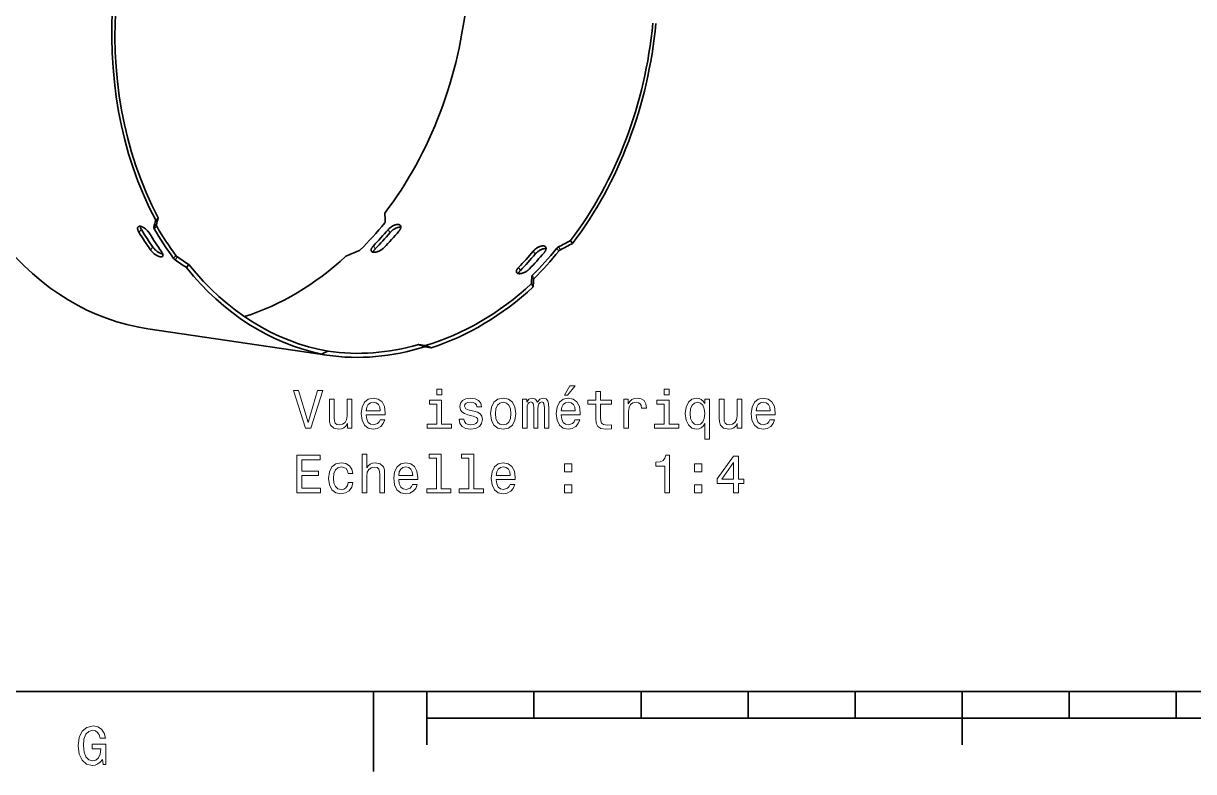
# Model space of a CAD drawing. Extents: x 0 to 420, y 0 to 297.
# Drawn here: x 72.3 to 181.6, y 2.5 to 72.4 of the extents above; entities that cross this region are included whole.
import ezdxf

# ---------------------------------------------------------------- set-up
doc = ezdxf.new("R2010")
doc.units = 0

msp = doc.modelspace()

# ---------------------------------------------------------------- linework, layer by layer
at = {"color": 7, "lineweight": 13, "ltscale": 0.008383}
msp.add_line((84.479004, 53.370003), (84.718575, 53.604614), dxfattribs=at)
at = {"color": 7, "lineweight": 35, "ltscale": 0.008322}
msp.add_line((84.658485, 54.020317), (84.902679, 54.246529), dxfattribs=at)
at = {"color": 7, "lineweight": 13, "ltscale": 0.008444}
msp.add_line((83.087814, 52.919064), (83.322578, 53.161873), dxfattribs=at)
at = {"color": 7, "lineweight": 13, "ltscale": 0.008395}
msp.add_line((84.511971, 53.238373), (84.750641, 53.474564), dxfattribs=at)
at = {"color": 7, "lineweight": 13, "ltscale": 0.008142}
for p, q in [((106.555832, 52.874748), (106.368164, 53.1409)), ((120.121231, 50.872475), (119.933563, 51.13863))]:
    msp.add_line(p, q, dxfattribs=at)
at = {"color": 7, "lineweight": 13, "ltscale": 0.008587}
msp.add_line((84.179443, 51.249664), (84.401756, 51.511517), dxfattribs=at)
at = {"color": 7, "lineweight": 13, "ltscale": 0.008291}
for p, q in [((105.167961, 51.342369), (104.996117, 51.626007)), ((118.733353, 49.340099), (118.561516, 49.623734))]:
    msp.add_line(p, q, dxfattribs=at)
at = {"color": 7, "lineweight": 13, "ltscale": 0.008092}
msp.add_line((122.333694, 51.148216), (122.140945, 51.408253), dxfattribs=at)
at = {"color": 7, "lineweight": 13, "ltscale": 0.008081}
msp.add_line((122.483749, 51.26973), (122.28981, 51.528301), dxfattribs=at)
at = {"color": 7, "lineweight": 35, "ltscale": 0.00802}
msp.add_line((123.605255, 51.867989), (123.405197, 52.118752), dxfattribs=at)
at = {"color": 7, "lineweight": 13, "ltscale": 0.008634}
msp.add_line((86.33136, 50.456039), (86.549271, 50.723969), dxfattribs=at)
at = {"color": 7, "lineweight": 13, "ltscale": 0.008645}
msp.add_line((86.469925, 50.325344), (86.686783, 50.594688), dxfattribs=at)
at = {"color": 7, "lineweight": 35, "ltscale": 0.008701}
msp.add_line((87.548691, 49.600403), (87.759918, 49.877037), dxfattribs=at)
at = {"color": 7, "lineweight": 35, "ltscale": 0.008413}
msp.add_line((119.93071, 47.810867), (119.772568, 48.10791), dxfattribs=at)
at = {"color": 7, "lineweight": 13, "ltscale": 0.008352}
msp.add_line((119.952538, 48.474983), (119.787476, 48.765434), dxfattribs=at)
at = {"color": 7, "lineweight": 13, "ltscale": 0.00834}
msp.add_line((120.020569, 48.594257), (119.854202, 48.883427), dxfattribs=at)
at = {"color": 7, "lineweight": 35, "ltscale": 0.422532}
msp.add_line((83.914719, 43.889946), (100.634857, 41.422031), dxfattribs=at)
at = {"color": 7, "lineweight": 35, "ltscale": 0.015944}
msp.add_line((100.185143, 41.519615), (99.554199, 41.612743), dxfattribs=at)
at = {"color": 7, "lineweight": 35, "ltscale": 0.015945}
for p, q in [((109.208542, 42.411304), (109.839493, 42.318172)), ((110.404526, 42.113316), (109.773575, 42.206444))]:
    msp.add_line(p, q, dxfattribs=at)
at = {"color": 7, "lineweight": 35}
for p, q in [((10, 10), (410, 10)), ((110, 7.5), (310, 7.5))]:
    msp.add_line(p, q, dxfattribs=at)
at = {"color": 7, "lineweight": 35, "ltscale": 0.1875}
msp.add_line((105, 10), (105, 2.5), dxfattribs=at)
at = {"color": 7, "lineweight": 35, "ltscale": 0.125}
for p, q in [((110, 10), (110, 5)), ((160, 10), (160, 5))]:
    msp.add_line(p, q, dxfattribs=at)
at = {"color": 7, "lineweight": 35, "ltscale": 0.0625}
for p, q in [((120, 10), (120, 7.5)), ((130, 10), (130, 7.5)), ((140, 10), (140, 7.5)), ((150, 10), (150, 7.5)), ((170, 10), (170, 7.5)), ((180, 10), (180, 7.5))]:
    msp.add_line(p, q, dxfattribs=at)
at = {"color": 7, "lineweight": 35}
for points in [[(84.718575, 53.604614), (84.71656, 53.594887), (84.715675, 53.58437), (84.715927, 53.573139), (84.716812, 53.564491), (84.718285, 53.555538), (84.720436, 53.545898), (84.723198, 53.536003), (84.730286, 53.516018), (84.739487, 53.495453), (84.750641, 53.474564)], [(106.108215, 53.916725), (106.108139, 53.902992), (106.106255, 53.888546), (106.102615, 53.873543), (106.097298, 53.858131), (106.090393, 53.842449), (106.085312, 53.832573), (106.079681, 53.822678), (106.066849, 53.802948), (106.05175, 53.783039)], [(106.368164, 53.1409), (106.401794, 53.179001), (106.437408, 53.216469), (106.474869, 53.25317), (106.514008, 53.288971), (106.554657, 53.323738), (106.59668, 53.357346), (106.6399, 53.389664), (106.684158, 53.420559), (106.729294, 53.449913), (106.775139, 53.4776), (106.821526, 53.503494), (106.868286, 53.527473), (106.915237, 53.549416), (106.938866, 53.559639), (106.962471, 53.569298), (106.985779, 53.578293), (107.009018, 53.586708), (107.031509, 53.594315), (107.053902, 53.601349), (107.076141, 53.607788), (107.098228, 53.613636), (107.127411, 53.62048), (107.156219, 53.626205), (107.184586, 53.630783), (107.219322, 53.63485), (107.25312, 53.637024), (107.285858, 53.637276), (107.301781, 53.636665), (107.317383, 53.635559), (107.337662, 53.633308), (107.357307, 53.630165), (107.376274, 53.626129), (107.399002, 53.619808), (107.420525, 53.612087), (107.440765, 53.602974), (107.459656, 53.592484), (107.477127, 53.580635), (107.493118, 53.567471), (107.500565, 53.560379), (107.507614, 53.552967), (107.514221, 53.545296), (107.520432, 53.537323)], [(83.087814, 52.919064), (83.063988, 52.960197), (83.05278, 52.980995), (83.042191, 53.001717), (83.032539, 53.021706), (83.023499, 53.041565), (83.010956, 53.071533), (82.999924, 53.101067), (82.990471, 53.130081), (82.982628, 53.158485), (82.9757, 53.190079), (82.973068, 53.205513), (82.970993, 53.220665), (82.969498, 53.235462), (82.968575, 53.249947), (82.9683, 53.272453), (82.969513, 53.294037), (82.972229, 53.314629), (82.976463, 53.334156), (82.982193, 53.352558), (82.985802, 53.361752), (82.989822, 53.370613), (82.994133, 53.378899), (82.998817, 53.386848), (83.005768, 53.397064), (83.013397, 53.406635), (83.021706, 53.41555)], [(83.021706, 53.41555), (83.033577, 53.426208), (83.046555, 53.435699), (83.060608, 53.443993), (83.075691, 53.451084), (83.091774, 53.456951), (83.105904, 53.460899), (83.120667, 53.463989), (83.13604, 53.466225), (83.147957, 53.467339), (83.160179, 53.467972), (83.182304, 53.467926), (83.205284, 53.466431), (83.229057, 53.463501), (83.253555, 53.45916), (83.269951, 53.455566), (83.286606, 53.451385), (83.304138, 53.446442), (83.321907, 53.440887), (83.357437, 53.428253), (83.376862, 53.420525), (83.396469, 53.41217), (83.436127, 53.393631), (83.476234, 53.372768), (83.516624, 53.349701), (83.557137, 53.324566), (83.597618, 53.297493), (83.637909, 53.268616), (83.66111, 53.251118), (83.684174, 53.233086), (83.707382, 53.214287), (83.730392, 53.195), (83.775406, 53.155327), (83.819336, 53.114029), (83.861992, 53.071312), (83.900673, 53.030128), (83.937935, 52.988022), (83.973625, 52.945168), (84.007568, 52.901749), (84.039612, 52.857964), (84.069588, 52.813999), (84.097328, 52.770058)], [(83.322578, 53.161873), (83.299286, 53.202072), (83.278297, 53.242027), (83.268661, 53.261948), (83.259651, 53.281738), (83.25135, 53.301208), (83.243698, 53.320503), (83.23278, 53.351097), (83.223625, 53.381073), (83.216278, 53.410339), (83.210793, 53.438782), (83.207199, 53.466301)], [(84.479004, 53.370003), (84.477058, 53.360142), (84.476257, 53.349483), (84.476585, 53.338104), (84.477531, 53.329353), (84.479065, 53.320297), (84.481285, 53.310535), (84.484116, 53.30051), (84.491348, 53.280289), (84.500687, 53.259491), (84.511971, 53.238373)], [(106.555832, 52.874748), (106.588318, 52.911629), (106.622635, 52.947937), (106.65863, 52.983543), (106.696175, 53.018333), (106.73513, 53.052197), (106.775352, 53.085014), (106.816704, 53.116669), (106.859039, 53.147057), (106.902229, 53.176056), (106.946114, 53.203564), (106.990562, 53.229469), (107.035408, 53.253654), (107.080521, 53.276024), (107.125725, 53.296463), (107.170883, 53.314865), (107.21373, 53.330414), (107.256241, 53.343925), (107.277313, 53.349884), (107.298241, 53.355293), (107.325874, 53.361645), (107.353157, 53.366974), (107.38002, 53.371262), (107.412941, 53.375122), (107.445007, 53.377266), (107.476105, 53.377666), (107.506119, 53.376286), (107.534935, 53.3731), (107.548851, 53.370827), (107.562424, 53.368095)], [(107.520432, 53.537323), (107.529907, 53.523327), (107.538231, 53.508537), (107.545387, 53.492992), (107.551361, 53.476723), (107.556152, 53.45977), (107.558533, 53.448845), (107.560455, 53.437683), (107.562897, 53.414669), (107.563484, 53.390816), (107.562492, 53.369324), (107.560112, 53.347313), (107.556351, 53.324837), (107.551254, 53.301956), (107.547203, 53.286812), (107.542595, 53.271538), (107.537216, 53.255516), (107.531258, 53.23938), (107.521652, 53.215939), (107.510895, 53.192348), (107.499008, 53.168655), (107.489571, 53.151192), (107.479553, 53.133713), (107.468552, 53.11554), (107.456955, 53.097389), (107.432564, 53.061905), (107.406097, 53.026703), (107.377678, 52.991894)], [(84.401756, 51.511517), (84.416733, 51.490723), (84.432335, 51.469933), (84.448959, 51.448647), (84.466194, 51.427414), (84.501938, 51.385712), (84.539772, 51.34449), (84.579506, 51.303932), (84.620934, 51.264214), (84.663864, 51.225502), (84.708092, 51.187965), (84.753403, 51.151764), (84.799599, 51.117058), (84.846451, 51.084007), (84.893761, 51.052765), (84.941299, 51.023476), (84.988853, 50.996292), (85.036179, 50.971359), (85.07795, 50.951176), (85.119186, 50.932999), (85.159714, 50.916939), (85.199326, 50.903095), (85.237839, 50.891579), (85.256653, 50.886711), (85.275124, 50.882462), (85.293121, 50.878857), (85.310715, 50.875889)], [(104.811119, 51.145035), (104.804367, 51.157997), (104.798729, 51.171581), (104.794212, 51.185749), (104.790817, 51.200478), (104.789192, 51.210499), (104.788055, 51.220741), (104.787399, 51.231392), (104.787247, 51.242256), (104.788429, 51.264366), (104.791153, 51.284882), (104.795425, 51.305916), (104.801216, 51.327412), (104.808487, 51.349319), (104.814026, 51.363846), (104.820175, 51.378502), (104.827179, 51.393841), (104.834808, 51.409286), (104.849419, 51.436195), (104.865776, 51.463303), (104.883804, 51.490532), (104.903412, 51.517807), (104.91716, 51.535774), (104.931541, 51.553703), (104.946892, 51.572014), (104.962852, 51.590248), (104.996117, 51.626007)], [(106.005638, 51.476997), (105.97142, 51.442966), (105.935295, 51.40963), (105.897408, 51.377106), (105.857918, 51.34549), (105.816986, 51.314888), (105.774757, 51.285393), (105.731392, 51.257099), (105.687057, 51.230103), (105.641899, 51.204491), (105.596085, 51.180351), (105.549774, 51.157768), (105.503136, 51.136826), (105.456337, 51.117607), (105.409546, 51.100189), (105.36293, 51.084656), (105.316681, 51.071079), (105.292671, 51.064781), (105.268837, 51.059055), (105.245964, 51.054066), (105.223305, 51.049629), (105.192978, 51.044525), (105.16317, 51.040482), (105.133949, 51.037529), (105.098381, 51.0354), (105.064003, 51.035049), (105.030975, 51.036507), (105.015015, 51.037926), (104.999451, 51.03981), (104.979347, 51.043041), (104.960022, 51.047104), (104.941528, 51.052002), (104.919724, 51.059265), (104.899345, 51.067814), (104.880478, 51.077637), (104.863197, 51.088715), (104.855095, 51.09478), (104.84742, 51.101158), (104.840317, 51.107704), (104.833641, 51.114548), (104.825333, 51.124207), (104.817825, 51.134377), (104.811119, 51.145035)], [(119.933563, 51.13863), (119.967186, 51.176731), (120.002808, 51.214199), (120.040268, 51.2509), (120.079407, 51.286697), (120.120056, 51.321465), (120.162079, 51.355072), (120.205292, 51.38739), (120.24955, 51.418289), (120.294685, 51.447643), (120.34053, 51.475327), (120.386917, 51.501221), (120.433678, 51.5252), (120.480637, 51.547142), (120.504257, 51.557365), (120.527863, 51.567028), (120.55117, 51.576019), (120.574417, 51.584435), (120.596909, 51.592041), (120.619301, 51.599075), (120.641541, 51.605518), (120.663628, 51.611366), (120.69281, 51.61821), (120.721619, 51.623932), (120.749985, 51.62851), (120.784714, 51.632576), (120.81852, 51.634754), (120.851257, 51.635002), (120.867172, 51.634392), (120.882782, 51.633286), (120.903061, 51.631035), (120.922707, 51.627892), (120.941666, 51.623856), (120.964401, 51.617538), (120.985924, 51.609818), (121.006165, 51.6007), (121.025055, 51.59021), (121.042526, 51.578365), (121.058517, 51.565201), (121.065964, 51.558105), (121.073013, 51.550697), (121.07962, 51.543022), (121.085831, 51.535049)], [(121.085831, 51.535049), (121.095306, 51.521057), (121.10363, 51.506268), (121.110786, 51.490723), (121.11676, 51.474449), (121.121544, 51.457497), (121.123932, 51.446575), (121.125854, 51.43541), (121.128296, 51.412399), (121.128883, 51.388546), (121.127892, 51.367054), (121.125504, 51.345039), (121.12175, 51.322563), (121.116646, 51.299683), (121.112595, 51.284542), (121.107986, 51.269268), (121.102615, 51.253242), (121.096649, 51.237106), (121.087051, 51.213669), (121.076294, 51.190079), (121.064407, 51.166382), (121.054962, 51.148918), (121.044952, 51.131439), (121.033951, 51.113266), (121.022354, 51.095116), (120.997963, 51.059631), (120.971497, 51.024429), (120.943077, 50.989624)], [(84.179443, 51.249664), (84.194435, 51.228848), (84.210037, 51.208035), (84.242989, 51.166512), (84.278122, 51.125275), (84.315269, 51.084496), (84.354233, 51.044342), (84.394844, 51.004982), (84.436897, 50.966583), (84.480209, 50.929291), (84.52459, 50.893265), (84.569839, 50.85865), (84.615768, 50.825607), (84.662163, 50.794266), (84.708824, 50.764778), (84.755547, 50.737289), (84.802116, 50.711929), (84.847076, 50.689438), (84.891487, 50.669228), (84.913925, 50.659809), (84.936127, 50.651043), (84.957069, 50.643299), (84.977745, 50.636177), (85.012314, 50.625511), (85.045853, 50.616776), (85.078217, 50.610035), (85.109261, 50.605354), (85.124542, 50.603779), (85.139412, 50.602757), (85.153305, 50.602303), (85.166786, 50.602371), (85.188934, 50.603722), (85.209747, 50.606628), (85.229164, 50.611103), (85.238319, 50.61393), (85.247093, 50.617149), (85.260323, 50.623108), (85.272537, 50.630058), (85.283691, 50.637985), (85.293777, 50.646889), (85.302757, 50.656734)], [(85.302757, 50.656734), (85.31179, 50.669334), (85.31929, 50.683155), (85.325249, 50.698143), (85.329651, 50.714264), (85.332504, 50.731453), (85.333817, 50.749672), (85.333862, 50.760895), (85.333382, 50.772446), (85.332329, 50.784676), (85.330719, 50.797226), (85.325951, 50.82283), (85.319092, 50.849514), (85.310204, 50.877167), (85.301292, 50.900871), (85.291061, 50.92511), (85.279549, 50.949818), (85.270103, 50.968624), (85.259972, 50.987637), (85.238571, 51.024857), (85.214851, 51.062588), (85.188965, 51.100655)], [(104.971085, 51.044495), (104.975922, 51.058746), (104.981354, 51.073147), (104.993988, 51.102341), (105.008888, 51.131962), (105.025955, 51.1619), (105.04509, 51.192043), (105.062538, 51.217247), (105.081284, 51.242462), (105.101257, 51.267632), (105.116898, 51.286324), (105.133171, 51.304943), (105.150269, 51.323715), (105.167961, 51.342369)], [(120.121231, 50.872475), (120.153717, 50.909359), (120.188026, 50.945663), (120.22403, 50.98127), (120.261566, 51.016064), (120.300522, 51.049927), (120.340744, 51.082741), (120.382095, 51.114399), (120.424438, 51.144783), (120.467628, 51.173786), (120.511513, 51.201294), (120.555954, 51.227196), (120.600807, 51.251385), (120.645912, 51.27375), (120.691124, 51.294189), (120.736282, 51.312592), (120.779129, 51.328144), (120.82164, 51.341652), (120.842712, 51.34761), (120.86364, 51.353024), (120.891273, 51.359375), (120.918549, 51.364704), (120.945419, 51.368992), (120.978333, 51.372849), (121.010406, 51.374996), (121.041504, 51.375397), (121.071518, 51.374016), (121.100327, 51.370827), (121.11425, 51.368553), (121.127823, 51.365822)], [(118.561516, 49.623734), (118.52887, 49.588669), (118.498428, 49.553242), (118.484085, 49.535439), (118.47036, 49.517597), (118.450981, 49.490807), (118.433113, 49.46405), (118.416847, 49.437401), (118.402252, 49.410938), (118.387711, 49.38102), (118.381317, 49.366177), (118.375526, 49.351467), (118.370399, 49.337009), (118.365906, 49.322716), (118.360023, 49.300148), (118.355827, 49.278107), (118.353363, 49.25666), (118.352646, 49.235878), (118.353699, 49.215813), (118.354919, 49.205887), (118.356613, 49.196167), (118.358765, 49.186668), (118.361389, 49.177391), (118.365616, 49.165398), (118.370659, 49.153847), (118.376518, 49.142761)], [(118.376518, 49.142761), (118.385384, 49.129005), (118.395607, 49.116089), (118.407166, 49.104042), (118.420013, 49.092888), (118.434128, 49.082649), (118.446823, 49.074825), (118.460342, 49.067657), (118.474655, 49.061153), (118.485893, 49.056709), (118.497551, 49.052647), (118.518921, 49.04644), (118.541466, 49.041397), (118.565102, 49.037506), (118.589767, 49.034767), (118.606369, 49.033592), (118.62336, 49.032906), (118.641472, 49.032692), (118.659958, 49.032997), (118.697144, 49.035072), (118.730644, 49.038456), (118.764923, 49.043274), (118.799881, 49.049484), (118.835411, 49.057053), (118.859039, 49.062759), (118.882843, 49.069023), (118.907448, 49.076027), (118.932182, 49.083603), (118.981247, 49.100166), (119.030457, 49.11879), (119.07962, 49.139378), (119.128525, 49.161827), (119.176971, 49.186043), (119.224792, 49.211922), (119.271797, 49.239376), (119.319168, 49.26918), (119.365334, 49.300468), (119.410103, 49.333118), (119.432144, 49.350105), (119.453751, 49.367393), (119.474426, 49.384575), (119.494629, 49.402), (119.52108, 49.425873), (119.54657, 49.450127), (119.57103, 49.474728)], [(118.733353, 49.340099), (118.715668, 49.321442), (118.69857, 49.302673), (118.682297, 49.28405), (118.666656, 49.265358), (118.646683, 49.240189), (118.627937, 49.214973), (118.610489, 49.189774), (118.591354, 49.15963), (118.574287, 49.129692), (118.559387, 49.100067), (118.546753, 49.070877), (118.541321, 49.056473), (118.536484, 49.042221)], [(119.787476, 48.765434), (119.787819, 48.771782), (119.788704, 48.778324), (119.790222, 48.7855), (119.792336, 48.792847), (119.798035, 48.807461), (119.805748, 48.822449), (119.814186, 48.835949), (119.82399, 48.84951), (119.83506, 48.863022), (119.844124, 48.873077), (119.854202, 48.883427)], [(119.952538, 48.474983), (119.952957, 48.4814), (119.953903, 48.48801), (119.955505, 48.49527), (119.957703, 48.502697), (119.963562, 48.517467), (119.971436, 48.532616), (119.980026, 48.546265), (119.989983, 48.559967), (120.001198, 48.573624), (120.010376, 48.583786), (120.020569, 48.594257)]]:
    msp.add_lwpolyline(points, dxfattribs=at)
at = {"color": 7, "lineweight": 13}
for points in [[(122.848991, 37.682262), (123.146545, 37.682262), (123.847549, 38.539608), (123.353317, 38.539608)], [(99.786308, 38.110935), (98.908791, 35.130386), (98.00605, 38.110935), (97.526947, 38.110935), (98.656631, 34.605892), (99.16095, 34.605892), (100.265419, 38.110935)], [(102.988762, 37.314106), (102.544952, 37.314106), (102.544952, 35.750706), (102.494522, 35.387592), (102.348267, 35.125343), (102.121323, 34.963963), (101.823776, 34.913528), (101.586746, 34.953876), (101.435448, 35.074913), (101.349709, 35.281685), (101.329536, 35.574192), (101.329536, 37.314106), (100.885735, 37.314106), (100.885735, 35.533848), (100.900864, 35.175777), (100.996689, 34.878227), (101.289192, 34.605892), (101.758209, 34.510071), (102.010376, 34.545372), (102.227234, 34.63615), (102.413834, 34.792492), (102.565132, 35.019436), (102.565132, 34.605892), (102.988762, 34.605892)], [(104.325218, 35.831398), (106.100433, 35.831398), (106.105476, 36.03817), (106.02478, 36.618141), (105.802879, 37.051857), (105.44986, 37.314106), (104.980835, 37.409927), (104.521904, 37.309063), (104.168877, 37.026642), (103.941933, 36.567707), (103.861237, 35.962521), (103.93689, 35.342205), (104.163834, 34.888313), (104.511818, 34.605892), (104.965706, 34.510071), (105.359077, 34.575634), (105.681847, 34.747101), (105.918877, 35.019436), (106.055046, 35.382549), (105.61628, 35.382549), (105.525505, 35.18082), (105.394379, 35.029522), (105.021179, 34.908485), (104.733719, 34.963963), (104.516861, 35.140472), (104.375648, 35.427937), (104.325218, 35.816265)], [(111.365562, 34.979092), (111.365562, 37.223328), (110.225792, 37.223328), (110.225792, 36.845085), (110.921761, 36.845085), (110.921761, 34.979092), (110.013977, 34.979092), (110.013977, 34.605892), (112.283432, 34.605892), (112.283432, 34.979092)], [(111.380692, 38.226929), (110.911674, 38.226929), (110.911674, 37.722607), (111.380692, 37.722607)], [(114.371323, 36.184422), (113.94265, 36.285286), (113.624924, 36.401279), (113.51902, 36.638313), (113.549278, 36.804741), (113.65519, 36.925777), (113.82666, 37.001427), (114.073776, 37.031685), (114.310806, 37.001427), (114.497406, 36.910648), (114.618446, 36.774479), (114.668877, 36.592922), (115.102592, 36.592922), (115.102592, 36.603012), (115.026947, 36.93082), (114.820175, 37.188026), (114.497406, 37.349407), (114.073776, 37.409927), (113.645103, 37.349407), (113.33242, 37.182983), (113.135735, 36.935863), (113.075218, 36.623184), (113.120605, 36.320591), (113.261818, 36.108772), (113.493805, 35.957478), (113.831696, 35.85157), (114.325935, 35.730534), (114.628532, 35.60445), (114.709221, 35.503586), (114.739479, 35.352291), (114.694092, 35.165691), (114.573059, 35.024479), (114.376373, 34.933701), (114.11412, 34.903442), (113.836746, 34.933701), (113.63501, 35.039608), (113.498848, 35.211079), (113.443375, 35.448112), (113.014694, 35.448112), (113.085304, 35.044655), (113.292076, 34.752148), (113.619888, 34.575634), (114.073776, 34.510071), (114.547836, 34.575634), (114.895821, 34.752148), (115.107635, 35.034565), (115.183289, 35.402721), (115.127808, 35.720444), (114.971466, 35.937305), (114.714264, 36.078514)], [(115.94986, 35.957478), (116.030548, 35.342205), (116.262535, 34.888313), (116.630692, 34.605892), (117.124924, 34.510071), (117.61412, 34.605892), (117.982277, 34.88327), (118.214264, 35.337162), (118.300003, 35.957478), (118.214264, 36.57275), (117.982277, 37.031685), (117.61412, 37.309063), (117.124924, 37.409927), (116.630692, 37.309063), (116.262535, 37.026642), (116.030548, 36.57275)], [(118.940491, 34.605892), (119.348991, 34.605892), (119.348991, 36.416412), (119.374207, 36.688744), (119.44986, 36.885429), (119.565849, 37.001427), (119.717148, 37.046814), (119.838188, 37.00647), (119.918877, 36.905605), (119.959221, 36.734135), (119.97435, 36.507191), (119.97435, 34.605892), (120.357635, 34.605892), (120.357635, 36.416412), (120.382858, 36.683701), (120.458504, 36.880386), (120.579544, 37.001427), (120.730835, 37.046814), (120.851875, 37.00647), (120.932564, 36.905605), (120.983002, 36.507191), (120.983002, 34.605892), (121.391502, 34.605892), (121.391502, 36.476929), (121.366287, 36.865257), (121.285591, 37.162807), (121.124207, 37.344364), (120.861961, 37.409927), (120.554321, 37.309063), (120.317291, 37.016556), (120.130692, 37.30402), (119.818008, 37.409927), (119.530548, 37.309063), (119.333862, 37.026642), (119.333862, 37.314106), (118.940491, 37.314106)], [(122.541351, 35.831398), (124.316574, 35.831398), (124.321609, 36.03817), (124.240921, 36.618141), (124.01902, 37.051857), (123.665993, 37.314106), (123.196976, 37.409927), (122.738037, 37.309063), (122.385017, 37.026642), (122.158066, 36.567707), (122.077377, 35.962521), (122.15303, 35.342205), (122.379974, 34.888313), (122.727951, 34.605892), (123.181847, 34.510071), (123.575218, 34.575634), (123.89798, 34.747101), (124.135017, 35.019436), (124.271179, 35.382549), (123.83242, 35.382549), (123.741638, 35.18082), (123.610519, 35.029522), (123.23732, 34.908485), (122.94986, 34.963963), (122.733002, 35.140472), (122.591789, 35.427937), (122.541351, 35.816265)], [(125.784149, 36.845085), (125.784149, 35.488457), (125.814407, 35.049698), (125.95562, 34.747101), (126.238037, 34.570591), (126.717148, 34.510071), (127.241638, 34.535286), (127.241638, 34.918571), (126.858353, 34.888313), (126.510376, 34.928658), (126.323776, 35.054741), (126.24308, 35.266556), (126.227951, 35.564106), (126.227951, 36.845085), (127.241638, 36.845085), (127.241638, 37.223328), (126.227951, 37.223328), (126.227951, 38.015114), (125.784149, 38.015114), (125.784149, 37.223328), (125.017578, 37.223328), (125.017578, 36.845085)], [(128.391495, 34.605892), (128.835297, 34.605892), (128.835297, 36.154163), (128.880692, 36.527363), (129.016861, 36.794655), (129.238754, 36.956036), (129.536316, 37.011513), (129.758209, 36.976208), (129.924637, 36.875343), (130.025497, 36.703876), (130.060806, 36.471886), (130.509644, 36.471886), (130.449127, 36.880386), (130.282715, 37.172894), (130.005325, 37.349407), (129.62709, 37.409927), (129.369888, 37.369579), (129.14798, 37.268715), (128.951294, 37.097248), (128.794952, 36.865257), (128.794952, 37.314106), (128.391495, 37.314106)], [(132.617722, 34.979092), (132.617722, 37.223328), (131.477951, 37.223328), (131.477951, 36.845085), (132.17392, 36.845085), (132.17392, 34.979092), (131.266144, 34.979092), (131.266144, 34.605892), (133.535583, 34.605892), (133.535583, 34.979092)], [(132.632843, 38.226929), (132.163834, 38.226929), (132.163834, 37.722607), (132.632843, 37.722607)], [(135.96138, 36.895519), (135.805038, 37.122463), (135.628525, 37.283848), (135.421753, 37.374626), (135.184723, 37.409927), (134.756042, 37.309063), (134.423187, 37.026642), (134.206329, 36.57275), (134.130692, 35.962521), (134.206329, 35.347248), (134.423187, 34.893356), (134.756042, 34.605892), (135.184723, 34.510071), (135.421753, 34.540329), (135.623489, 34.626064), (135.799988, 34.782406), (135.96138, 35.019436), (135.96138, 33.5569), (136.405182, 33.5569), (136.405182, 37.314106), (135.96138, 37.314106)], [(139.421036, 37.314106), (138.977234, 37.314106), (138.977234, 35.750706), (138.926788, 35.387592), (138.780548, 35.125343), (138.553589, 34.963963), (138.256042, 34.913528), (138.019012, 34.953876), (137.867722, 35.074913), (137.781982, 35.281685), (137.76181, 35.574192), (137.76181, 37.314106), (137.318008, 37.314106), (137.318008, 35.533848), (137.33313, 35.175777), (137.428955, 34.878227), (137.721466, 34.605892), (138.190491, 34.510071), (138.442642, 34.545372), (138.659515, 34.63615), (138.8461, 34.792492), (138.997406, 35.019436), (138.997406, 34.605892), (139.421036, 34.605892)], [(140.757492, 35.831398), (142.5327, 35.831398), (142.53775, 36.03817), (142.457062, 36.618141), (142.235153, 37.051857), (141.882126, 37.314106), (141.413116, 37.409927), (140.954178, 37.309063), (140.601151, 37.026642), (140.374207, 36.567707), (140.293518, 35.962521), (140.369156, 35.342205), (140.5961, 34.888313), (140.944092, 34.605892), (141.39798, 34.510071), (141.791351, 34.575634), (142.11412, 34.747101), (142.351151, 35.019436), (142.48732, 35.382549), (142.048553, 35.382549), (141.957779, 35.18082), (141.82666, 35.029522), (141.453461, 34.908485), (141.165985, 34.963963), (140.949127, 35.140472), (140.807922, 35.427937), (140.757492, 35.816265)], [(104.325218, 36.204594), (104.380692, 36.552578), (104.516861, 36.809784), (104.723633, 36.966122), (104.995964, 37.021599), (105.26326, 36.966122), (105.470032, 36.809784), (105.596107, 36.552578), (105.641495, 36.204594)], [(116.403748, 35.962521), (116.449135, 36.416412), (116.590347, 36.744221), (116.817291, 36.94595), (117.124924, 37.016556), (117.427521, 36.94595), (117.654465, 36.749264), (117.795677, 36.416412), (117.846107, 35.962521), (117.795677, 35.503586), (117.654465, 35.170734), (117.427521, 34.969006), (117.124924, 34.903442), (116.817291, 34.969006), (116.590347, 35.170734), (116.449135, 35.503586)], [(122.541351, 36.204594), (122.596832, 36.552578), (122.733002, 36.809784), (122.939774, 36.966122), (123.212105, 37.021599), (123.479393, 36.966122), (123.686165, 36.809784), (123.812248, 36.552578), (123.857635, 36.204594)], [(134.584579, 35.962521), (134.629974, 36.411369), (134.771179, 36.739178), (134.983002, 36.940907), (135.260376, 37.011513), (135.552887, 36.940907), (135.77478, 36.744221), (135.905899, 36.416412), (135.956329, 35.962521), (135.905899, 35.503586), (135.77478, 35.175777), (135.552887, 34.974049), (135.260376, 34.908485), (134.983002, 34.974049), (134.771179, 35.175777), (134.629974, 35.508629)], [(140.757492, 36.204594), (140.812958, 36.552578), (140.949127, 36.809784), (141.155899, 36.966122), (141.428238, 37.021599), (141.695526, 36.966122), (141.902298, 36.809784), (142.028381, 36.552578), (142.073761, 36.204594)], [(97.849709, 28.559063), (100.068733, 28.559063), (100.068733, 28.982695), (98.31369, 28.982695), (98.31369, 30.167852), (99.87709, 30.167852), (99.87709, 30.586441), (98.31369, 30.586441), (98.31369, 31.635431), (100.028389, 31.635431), (100.028389, 32.059063), (97.849709, 32.059063)], [(103.93689, 28.559063), (104.380692, 28.559063), (104.380692, 30.122463), (104.426079, 30.480534), (104.572334, 30.742781), (104.799278, 30.904163), (105.101875, 30.964684), (105.343948, 30.914249), (105.495247, 30.778084), (105.570892, 30.551138), (105.596107, 30.248545), (105.596107, 28.559063), (106.039917, 28.559063), (106.039917, 30.339323), (106.019737, 30.697392), (105.928963, 30.994942), (105.631409, 31.267277), (105.167435, 31.363098), (104.915276, 31.327795), (104.698418, 31.231974), (104.516861, 31.080677), (104.380692, 30.873905), (104.380692, 32.180099), (103.93689, 32.180099)], [(110.891495, 31.806902), (110.891495, 28.932262), (109.978676, 28.932262), (109.978676, 28.559063), (112.24308, 28.559063), (112.24308, 28.932262), (111.335304, 28.932262), (111.335304, 32.180099), (110.195534, 32.180099), (110.195534, 31.806902)], [(113.927521, 31.806902), (113.927521, 28.932262), (113.014694, 28.932262), (113.014694, 28.559063), (115.279106, 28.559063), (115.279106, 28.932262), (114.371323, 28.932262), (114.371323, 32.180099), (113.231552, 32.180099), (113.231552, 31.806902)], [(132.214264, 28.559063), (132.673187, 28.559063), (132.673187, 32.084278), (132.330261, 32.084278), (132.239471, 31.776642), (132.057922, 31.56987), (131.780548, 31.448833), (131.397263, 31.408487), (131.397263, 31.050417), (132.214264, 31.050417)], [(138.654465, 28.559063), (139.108353, 28.559063), (139.108353, 29.426498), (139.607635, 29.426498), (139.607635, 29.829956), (139.108353, 29.829956), (139.108353, 31.983414), (138.649414, 31.983414), (137.116272, 29.870302), (137.116272, 29.426498), (138.654465, 29.426498)], [(102.625648, 30.369581), (103.064407, 30.369581), (102.973633, 30.773041), (102.756775, 31.090763), (102.418877, 31.287449), (101.980118, 31.363098), (101.495964, 31.262234), (101.127808, 30.979813), (100.895821, 30.520878), (100.815132, 29.905605), (100.890778, 29.295374), (101.117722, 28.841484), (101.475792, 28.559063), (101.964989, 28.463242), (102.398705, 28.538891), (102.736603, 28.750706), (102.96859, 29.083559), (103.06945, 29.527363), (102.645821, 29.527363), (102.570175, 29.244942), (102.428963, 29.033127), (102.227234, 28.902002), (101.980118, 28.861656), (101.672478, 28.927219), (101.450577, 29.128948), (101.314407, 29.456757), (101.26902, 29.920734), (101.314407, 30.374624), (101.45562, 30.702435), (101.682564, 30.904163), (101.980118, 30.97477), (102.242363, 30.92938), (102.439049, 30.813385), (102.570175, 30.621742)], [(107.361237, 29.784567), (109.136459, 29.784567), (109.141495, 29.991339), (109.060806, 30.57131), (108.838905, 31.005028), (108.485878, 31.267277), (108.016861, 31.363098), (107.557922, 31.262234), (107.204895, 30.979813), (106.977951, 30.520878), (106.897263, 29.915691), (106.972908, 29.295374), (107.19986, 28.841484), (107.547836, 28.559063), (108.001732, 28.463242), (108.395103, 28.528803), (108.717865, 28.700274), (108.954895, 28.972609), (109.091064, 29.33572), (108.652306, 29.33572), (108.561523, 29.133991), (108.430405, 28.982695), (108.057205, 28.861656), (107.769737, 28.917131), (107.552879, 29.093645), (107.411674, 29.381109), (107.361237, 29.769438)], [(107.361237, 30.157766), (107.416718, 30.505749), (107.552879, 30.762953), (107.759651, 30.919292), (108.03199, 30.97477), (108.299278, 30.919292), (108.50605, 30.762953), (108.632133, 30.505749), (108.677521, 30.157766)], [(116.469307, 29.784567), (118.244522, 29.784567), (118.249565, 29.991339), (118.168877, 30.57131), (117.946976, 31.005028), (117.593948, 31.267277), (117.124924, 31.363098), (116.665993, 31.262234), (116.312973, 30.979813), (116.086021, 30.520878), (116.005333, 29.915691), (116.080978, 29.295374), (116.307922, 28.841484), (116.655907, 28.559063), (117.109802, 28.463242), (117.503174, 28.528803), (117.825935, 28.700274), (118.062973, 28.972609), (118.199135, 29.33572), (117.760376, 29.33572), (117.669594, 29.133991), (117.538475, 28.982695), (117.165276, 28.861656), (116.877808, 28.917131), (116.66095, 29.093645), (116.519745, 29.381109), (116.469307, 29.769438)], [(116.469307, 30.157766), (116.52478, 30.505749), (116.66095, 30.762953), (116.867722, 30.919292), (117.14006, 30.97477), (117.407349, 30.919292), (117.61412, 30.762953), (117.740204, 30.505749), (117.785591, 30.157766)], [(122.848991, 30.515835), (123.544952, 30.515835), (123.544952, 31.267277), (122.848991, 31.267277)], [(134.993073, 30.515835), (135.689041, 30.515835), (135.689041, 31.267277), (134.993073, 31.267277)], [(137.539917, 29.829956), (138.654465, 31.398399), (138.654465, 29.829956)], [(122.848991, 28.559063), (123.544952, 28.559063), (123.544952, 29.310503), (122.848991, 29.310503)], [(134.993073, 28.559063), (135.689041, 28.559063), (135.689041, 29.310503), (134.993073, 29.310503)], [(79.672913, 3.635807), (79.758644, 3.166787), (80.010803, 3.166787), (80.010803, 5.057997), (78.734871, 5.057997), (78.734871, 4.629323), (79.521614, 4.629323), (79.521614, 4.599063), (79.46109, 4.135087), (79.299713, 3.792147), (79.052589, 3.575288), (78.744957, 3.504683), (78.402016, 3.595461), (78.134727, 3.867795), (77.963257, 4.316643), (77.902733, 4.931916), (77.958214, 5.542147), (78.129684, 5.990994), (78.402016, 6.263329), (78.770172, 6.35915), (79.022331, 6.308718), (79.229103, 6.167507), (79.380402, 5.930475), (79.466141, 5.612752), (79.965416, 5.612752), (79.83429, 6.096902), (79.587173, 6.460014), (79.239189, 6.681916), (78.80043, 6.762608), (78.225502, 6.636527), (77.791786, 6.268372), (77.514404, 5.6884), (77.418587, 4.916787), (77.514404, 4.14013), (77.791786, 3.560158), (78.200287, 3.192003), (78.714699, 3.070965), (79.002159, 3.111311), (79.259361, 3.212176), (79.48127, 3.388689)]]:
    msp.add_lwpolyline(points, close=True, dxfattribs=at)
at = {"color": 7, "lineweight": 35}
for centre, radius, start, end in [((54.768299, 50.659031), 51.443174, 3.630751, 4.482774), ((124.359741, 42.712471), 41.280218, 164.101811, 165.038189), ((124.938278, 42.416019), 41.746973, 163.537596, 164.454126), ((122.51326, 51.09837), 0.484514, 117.462356, 140.229057), ((90.829857, 112.306747), 68.437913, 297.366851, 298.423427), ((90.752289, 112.105026), 68.613551, 297.546376, 298.607828), ((86.805641, 50.821602), 0.599023, 217.623955, 235.921609), ((125.861931, 107.779022), 69.661006, 235.564267, 236.633301), ((87.015892, 51.084084), 0.589631, 217.659186, 236.079987), ((125.880539, 108.04158), 69.54348, 235.695816, 236.759454), ((75.972519, 116.9608), 71.373352, 291.750885, 292.778296), ((103.407074, 51.631813), 0.517567, 292.585056, 313.773389), ((122.712685, 50.83316), 0.492941, 117.672275, 140.262907), ((87.098083, 49.176918), 32.691967, 358.126123, 359.278813), ((87.452377, 49.209984), 32.508466, 357.533315, 358.704463)]:
    msp.add_arc(centre, radius, start, end, dxfattribs=at)
for centre, major_axis, start_param, end_param in [((106.066322, 73.851517), (4.800385, 32.522636), 0.9476027872, 2.334845953), ((106.066322, 73.851517), (4.745628, 32.151657), 0.9476027872, 2.334845953), ((88.715233, 76.412567), (-4.745628, -32.151657), 0.9476027872, 1.6403517054), ((106.066322, 73.851517), (4.745628, 32.151657), 4.0891954408, 4.781944359), ((106.066322, 73.851517), (4.800385, 32.522636), 4.0891954408, 4.781944359), ((89.346184, 76.319435), (4.745628, 32.151657), 3.9396945007, 4.0551432199), ((103.668716, 74.205406), (4.800385, 32.522636), 2.3920002323, 2.4612448346), ((103.668716, 74.205406), (4.745628, 32.151657), 2.3920002323, 2.4612448346), ((104.678238, 74.056404), (-4.800385, -32.522636), 5.5335928859, 5.6028374882), ((105.435371, 73.944649), (4.800385, 32.522636), 2.3688981739, 2.4843468931), ((105.435371, 73.944649), (4.745628, 32.151657), 2.3688981739, 2.4843468931), ((90.103317, 76.20768), (-4.745628, -32.151657), 0.8212039055, 0.8904485079), ((90.103317, 76.20768), (-4.800385, -32.522636), 0.8212039055, 0.8904485079), ((91.112839, 76.058678), (4.745628, 32.151657), 3.9627965591, 4.0320411614), ((88.715233, 76.412567), (-4.800385, -32.522636), 5.6599917676, 6.2831801652), ((105.435371, 73.944649), (4.745628, 32.151657), 3.9396945007, 4.0551432199), ((88.715233, 76.412567), (-4.745628, -32.151657), 0.3579246162, 0.7640496262), ((103.668716, 74.205406), (4.745628, 32.151657), 3.9627965591, 4.0320411614), ((103.668716, 74.205406), (4.800385, 32.522636), 3.9627965591, 4.0320411614), ((104.678238, 74.056404), (-4.745628, -32.151657), 0.8212039055, 0.8904485079), ((105.435371, 73.944649), (4.800385, 32.522636), 3.9396945007, 4.0551432199), ((106.066322, 73.851517), (4.800385, 32.522636), 2.518399114, 3.0982528324), ((106.066322, 73.851517), (4.745628, 32.151657), 2.518399114, 3.118966277), ((106.066322, 73.851517), (4.745628, 32.151657), 3.481142158, 3.9056422798), ((106.066322, 73.851517), (4.800385, 32.522636), 3.5018556026, 3.9056422798), ((105.435371, 73.944649), (-4.800385, -32.522636), 6.239845486, 6.2831801652), ((104.839348, 22.902794), (-2.938637, -19.909294), 3.5951635386, 3.6336236837), ((105.435371, 73.944649), (-4.800385, -32.522636), 6.2831801652, 6.6434482562), ((105.435371, 73.944649), (-4.745628, -32.151657), 0.0023354961, 0.3395495044), ((104.208397, 22.995922), (-2.938637, -19.909294), 2.9664847513, 3.0049448964), ((104.839348, 22.902794), (-2.938637, -19.909294), 2.9664847513, 3.0049448964)]:
    msp.add_ellipse(centre, major_axis=major_axis, ratio=0.770215, start_param=start_param, end_param=end_param, dxfattribs=at)

doc.saveas('drawing.dxf')
